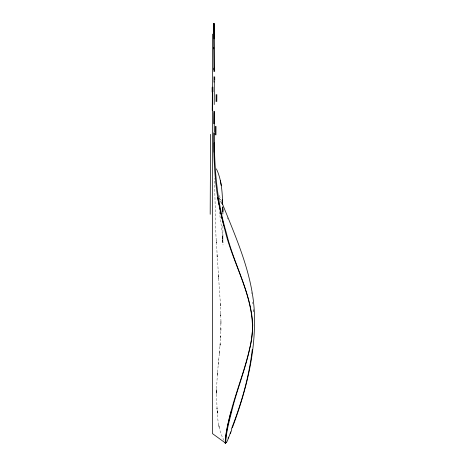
<?xml version="1.0" encoding="UTF-8"?>
<svg xmlns="http://www.w3.org/2000/svg" width="467" height="467" viewBox="0 0 467 467"><rect width="100%" height="100%" fill="white"/><g stroke="black" fill="none" stroke-linecap="round" stroke-linejoin="round"><path stroke-width="0.35" stroke-dasharray="2.33 1.75" d="M222.893 225.94L222.946 242.601M224.049 440.416C216.647 427.375 217.365 411.608 216.577 397.073C216.384 381.854 218.054 366.712 219.525 351.593L219.262 354.208L220.704 336.071L220.564 338.633L220.955 320.841L220.371 303.346L218.358 273.919M218.252 364.756L218.778 359.462M227.225 217.669L227.744 218.965M221.545 203.454L219.566 198.253M221.545 203.758L219.169 197.413M221.481 201.452L219.134 194.885M219.344 211.627L221.983 230.651L222.957 242.577M251.462 292.47L251.625 293.644M222.952 242.583L222.485 235.415L223.028 244.971M252.606 302.009L252.77 303.824M218.533 276.347L218.714 278.776L215.941 235.602L214.464 178.371M253.184 309.282L253.33 311.711M253.26 310.421L253.33 311.641M222.706 237.808L222.847 240.19M216.6 391.632L216.589 394.346L216.653 388.912L216.606 391.626M220.938 328.424L220.903 330.963L220.955 328.424M217.54 372.748L217.336 375.427L217.546 372.748M220.185 343.794L219.992 346.38L220.196 343.794M219.151 427.182L218.667 424.456L219.151 427.182M217.365 413.488L216.957 408.006L217.365 413.488M217.143 257.048L216.992 254.655L217.132 257.048M220.494 305.827L220.36 303.346L220.482 305.832M216.309 242.735L216.174 240.359L216.303 242.741M220.85 315.815L220.768 313.31L220.838 315.815M220.967 323.357L220.932 320.841L220.961 323.362M222.882 237.843L222.864 235.461L222.87 237.849"/><path stroke-width="0.7" d="M213.425 26.672L213.46 23.35L213.74 48.86M213.664 132.78C213.623 156.772 214.522 180.945 218.918 204.575M214.394 132.786C214.055 166.585 216.735 200.664 226.448 233.185C233.769 264.205 251.269 292.762 252.74 325.032C251.836 354.838 238.666 382.385 231.801 411.048C229.338 420.755 226.583 430.516 225.853 440.539C225.351 448.425 230.219 432.681 230.832 431.852M214.172 142.826L214.143 152.224M214.254 131.77L214.236 112.705M214.12 38.819L214.184 23.35L214.68 71.539M213.728 123.767L213.88 111.239M214.458 123.773L214.604 111.251M252.268 349.468C249.139 376.939 241.346 403.564 231.305 429.249M230.284 414.486L227.534 425.618L225.549 436.079L225.222 443.609L226.057 442.652M230.745 412.974L231.229 411.24M232.303 427.895C244.731 394.498 254.264 359.368 254.48 323.526C255.683 281.338 237.89 242.355 222.525 204.102M228.024 438.186L228.451 437.159M225.473 443.037L212.485 433.633L212.485 34.114M225.222 443.09C227.773 410.581 242.391 380.313 249.623 348.686C261.409 306.031 232.881 267.468 224.259 227.137M216.396 168.867C221.697 179.953 222.28 192.439 222.677 204.505L222.59 202.123L222.677 204.505M224.259 227.33L222.607 220.885M223.716 225.333L221.486 216.285M222.047 218.801L220.418 211.551M220.944 214.096L219.402 206.799M219.904 209.339L217.599 197.313M220.401 180.747L221.27 185.498M222.502 199.748L222.596 202.129M222.8 209.263L222.835 211.644L222.747 206.881L222.87 214.026M213.939 69.822L213.728 47.36M213.921 68.118L213.95 71.539M214.721 76.775L214.744 80.342M213.997 76.781L214.032 82.145M212.899 87.066A268.811 11.395 -89.3 0 1 212.929 91.73M212.362 87.323A223.681 26.625 -87.3 0 1 212.228 110.335M216.857 94.573A224.399 14.354 -88.2 0 1 216.793 101.578M215.958 134.928A241.918 28.166 89.1 0 1 216.011 126.37M210.197 214.289A301.448 4.156 -89.6 0 1 210.629 134.327M231.772 429.681A48.241 1.611 -71.2 0 1 230.278 433.668M212.129 87.446A269.366 11.406 -89.3 0 1 212.152 92.098M214.277 81.456A221.358 28.925 -87 0 1 214.213 104.55M216.128 94.556A224.23 14.331 -88.2 0 1 216.069 101.561M215.194 134.875A242.221 28.259 89.1 0 1 215.246 126.3"/></g></svg>
